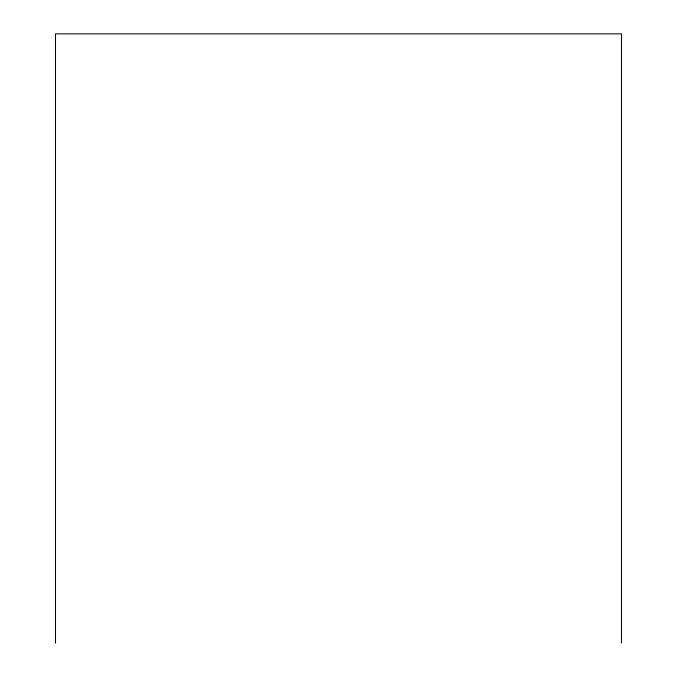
<?xml version="1.0" encoding="UTF-8"?>
<svg xmlns="http://www.w3.org/2000/svg" width="677" height="677" viewBox="0 0 677 677"><rect width="100%" height="100%" fill="white"/><g stroke="black" fill="none" stroke-linecap="round" stroke-linejoin="round"><path stroke-width="1.02" d="M621.494 643.15L621.494 33.85L55.506 33.85L55.506 643.15"/></g></svg>
